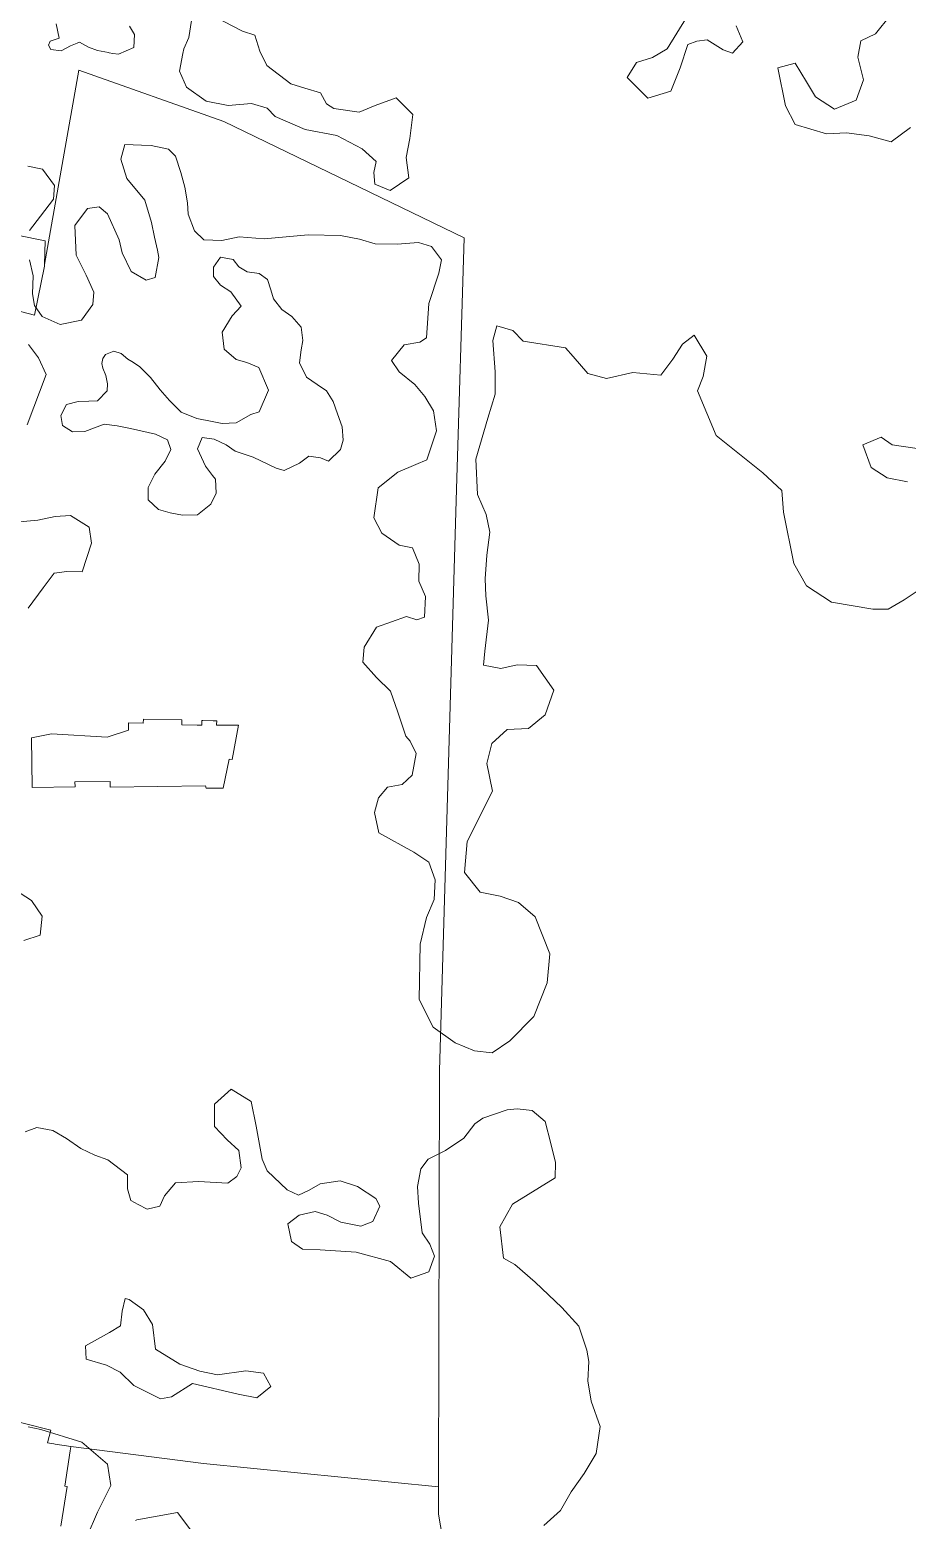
# Model space of a CAD drawing. Header units: metres. Extents: x 4652992 to 4879070, y 2074171 to 2309877.
# Drawn here: x 4654024.8 to 4654077.9, y 2307623.4 to 2307713.7 of the extents above; entities that cross this region are included whole.
import ezdxf

# ---------------------------------------------------------------- set-up
doc = ezdxf.new("R2010")
doc.units = ezdxf.units.M
doc.header["$MEASUREMENT"] = 0
for name, color, linetype, lineweight in [('Level 30', 5, 'Continuous', 0), ('Level 37', 3, 'Continuous', 0), ('Level 40', 1, 'Continuous', 0)]:
    doc.layers.add(name, color=color, linetype=linetype, lineweight=lineweight)

msp = doc.modelspace()

# ---------------------------------------------------------------- linework, layer by layer
at = {"layer": 'Level 30', "color": 1}
for points in [[(4654025.687889, 2307699.348271, 1380.925303), (4654025.081227, 2307696.388215, 1381.425303), (4654024.704312, 2307696.485492, 1381.425303), (4654021.519376, 2307697.30748, 1381.425303), (4654021.548834, 2307697.68132, 1381.399948), (4654021.751744, 2307700.256355, 1381.225303), (4654022.232312, 2307701.5965, 1380.925303), (4654025.739695, 2307700.880131, 1380.925303), (4654025.691704, 2307699.461059, 1380.925303), (4654025.687889, 2307699.348271, 1380.925303)], [(4654033.996891, 2307671.884327, 1381.1), (4654033.991343, 2307671.589825, 1381.1), (4654034.931707, 2307671.572112, 1380.6335), (4654035.200856, 2307671.567043, 1380.5), (4654035.20442, 2307671.756256, 1380.5), (4654035.206196, 2307671.850556, 1380.5), (4654035.27509, 2307671.849258, 1380.5), (4654035.892302, 2307671.837633, 1380.5), (4654036.106889, 2307671.833591, 1380.5), (4654036.102604, 2307671.606066, 1380.5), (4654036.101945, 2307671.571086, 1380.5), (4654037.420422, 2307671.574817, 1380.5), (4654037.047372, 2307669.491577, 1380.892), (4654036.858477, 2307669.517314, 1380.9), (4654036.495138, 2307667.756112, 1381.3253), (4654035.479746, 2307667.751931, 1381.5), (4654035.427363, 2307667.904709, 1381.5086), (4654029.659488, 2307667.826244, 1382.5), (4654029.654925, 2307668.161708, 1382.5), (4654027.534254, 2307668.132859, 1383), (4654027.538318, 2307667.834052, 1383), (4654024.943822, 2307667.798757, 1383), (4654024.903035, 2307670.796995, 1383.0253), (4654026.106216, 2307671.053359, 1382.8253), (4654029.490275, 2307670.848808, 1382.1253), (4654030.770217, 2307671.274405, 1381.9), (4654030.778293, 2307671.703145, 1381.9), (4654031.668603, 2307671.686375, 1381.7), (4654031.673156, 2307671.928096, 1381.7), (4654033.996891, 2307671.884327, 1381.1)], [(4654022.869635, 2307629.708506, 1384.8), (4654026.073675, 2307628.891142, 1384.6), (4654025.877994, 2307628.124078, 1384.6), (4654026.247262, 2307628.067384, 1384.547518), (4654026.341666, 2307628.05289, 1384.5341), (4654027.285678, 2307627.907956, 1384.4), (4654027.281857, 2307627.883064, 1384.401), (4654027.244017, 2307627.636602, 1384.4113), (4654026.916535, 2307625.503587, 1384.5), (4654027.053513, 2307625.482557, 1385.4), (4654026.686416, 2307623.091516, 1385.4)]]:
    msp.add_polyline3d(points, dxfattribs=at)
at = {"layer": 'Level 37', "extrusion": (0.1456176212844239, 0.9631429898508287, 0.2261660661387389), "elevation": 2900596.965728, "flags": 128}
msp.add_lwpolyline([(-4256760.412686, -672046.488992), (-4256768.496595, -672047.287072), (-4256782.773401, -672050.526612)], dxfattribs=at)
at = {"layer": 'Level 37'}
msp.add_polyline3d([(4654055.354799, 2307560.393843, 1384.397286), (4654059.975842, 2307585.929524, 1379.897286), (4654059.463593, 2307591.221734, 1379.397286), (4654060.525329, 2307600.312358, 1379.097286), (4654053.180201, 2307602.532185, 1380.097286), (4654049.527504, 2307623.809318, 1379.797285), (4654049.531638, 2307625.468139, 1379.741669), (4654049.594408, 2307650.652684, 1378.897286), (4654050.620275, 2307685.851731, 1377.497285), (4654051.084323, 2307701.075299, 1376.597286), (4654036.541963, 2307708.118312, 1377.797285), (4654027.762738, 2307711.227335, 1379.697286), (4654025.691704, 2307699.461059, 1380.1901)], dxfattribs=at)
at = {"layer": 'Level 40', "color": 3}
for points in [[(4654034.577, 2307714.2266, 1378.5), (4654034.4266, 2307713.195, 1378.5), (4654034.1218, 2307712.5098, 1378.5), (4654034.0662, 2307712.2175, 1378.1736), (4654033.8656, 2307711.1633, 1378.1736), (4654034.2734, 2307710.1877, 1378.1736), (4654035.4717, 2307709.3364, 1377.5736), (4654036.8072, 2307709.0724, 1377.5736), (4654038.2157, 2307709.1921, 1377.5736), (4654039.1512, 2307708.9076, 1377.5736), (4654039.6505, 2307708.4109, 1377.5736), (4654041.4634, 2307707.6358, 1376.9736), (4654043.3724, 2307707.2585, 1376.9736), (4654044.9036, 2307706.458, 1376.9736), (4654045.7484, 2307705.6935, 1376.9736), (4654045.6207, 2307705.0216, 1376.9736), (4654045.6838, 2307704.312, 1376.9736), (4654046.6015, 2307703.9315, 1376.9736), (4654047.7383, 2307704.7028, 1376.9736), (4654047.5756, 2307705.9299, 1376.9736), (4654047.7945, 2307707.0816, 1376.9736), (4654047.9728, 2307708.5401, 1376.9736), (4654046.9738, 2307709.5343, 1376.9736), (4654045.7009, 2307709.0888, 1376.9736), (4654044.7325, 2307708.6828, 1376.9736), (4654043.1872, 2307708.8886, 1376.9736), (4654042.7465, 2307709.175, 1376.9736), (4654042.3788, 2307709.8452, 1376.9736), (4654041.4425, 2307710.1299, 1376.9736), (4654040.6017, 2307710.3958, 1376.9736), (4654039.1486, 2307711.4955, 1377.5736), (4654038.7223, 2307712.3759, 1377.5736), (4654038.4096, 2307713.3334, 1377.5736), (4654037.6647, 2307713.5802, 1377.5736), (4654035.4477, 2307714.7347, 1378.4736)], [(4654026.397, 2307714.03, 1379.9), (4654026.5688, 2307713.1512, 1379.5), (4654026.0321, 2307712.9808, 1379.5), (4654025.9372, 2307712.7231, 1379.5), (4654026.0717, 2307712.4661, 1379.5), (4654026.6987, 2307712.3882, 1379.5), (4654027.2608, 2307712.6918, 1379.5), (4654027.6751, 2307712.855, 1379.5), (4654027.8059, 2307712.9066, 1379.5), (4654028.3464, 2307712.6154, 1379.5), (4654028.9038, 2307712.413, 1379.5), (4654029.5665, 2307712.282, 1379.5), (4654029.5968, 2307712.276, 1379.5), (4654029.8315, 2307712.2296, 1379.5), (4654030.1661, 2307712.1933, 1379.1), (4654031.0889, 2307712.5942, 1378.7), (4654031.1443, 2307713.3675, 1378.7), (4654030.8308, 2307713.8908, 1378.7)], [(4654064.5222, 2307714.3988, 1369.4736), (4654063.3635, 2307712.5138, 1369.4736), (4654062.4629, 2307711.9872, 1369.4736), (4654061.5027, 2307711.6737, 1369.4736), (4654060.9324, 2307710.7796, 1369.4736), (4654062.1947, 2307709.5231, 1369.4736), (4654063.5775, 2307709.9545, 1369.4736), (4654064.1434, 2307711.3527, 1369.4736), (4654064.6129, 2307712.77, 1369.4736), (4654065.1528, 2307712.9722, 1369.7736), (4654065.7679, 2307713.0517, 1369.7736), (4654066.7543, 2307712.454, 1369.7736), (4654067.3141, 2307712.2426, 1369.7736), (4654067.9434, 2307712.9231, 1369.7736), (4654067.531, 2307713.9103, 1369.7736)], [(4654076.8711, 2307714.5446, 1367.9736), (4654075.9549, 2307713.4147, 1367.9736), (4654075.0714, 2307712.9843, 1367.9736), (4654074.8868, 2307712.0121, 1367.9736), (4654075.2262, 2307710.6335, 1367.9736), (4654074.793, 2307709.4079, 1367.9736), (4654073.486, 2307708.8593, 1367.9736), (4654072.3225, 2307709.5938, 1367.9736), (4654071.794, 2307710.5055, 1367.9736), (4654071.1092, 2307711.6498, 1367.9736), (4654070.0507, 2307711.3548, 1367.9736), (4654070.5147, 2307709.0606, 1368.5736), (4654071.1024, 2307707.9365, 1368.5736), (4654072.9959, 2307707.3604, 1368.5736), (4654074.2094, 2307707.4229, 1368.5736), (4654075.5827, 2307707.2341, 1367.9736), (4654076.9165, 2307706.8695, 1367.9736), (4654078.0854, 2307707.7479, 1367.9736)], [(4654079.8795, 2307680.6049, 1370.0736), (4654077.6924, 2307679.1662, 1370.6736), (4654076.7336, 2307678.586, 1370.6736), (4654075.8024, 2307678.5985, 1370.6736), (4654073.2944, 2307679.0195, 1371.2736), (4654071.7844, 2307680, 1371.2736), (4654071.0221, 2307681.3455, 1371.2736), (4654070.389, 2307684.4665, 1371.8736), (4654070.2966, 2307685.7643, 1371.8736), (4654069.1457, 2307686.8443, 1371.8736), (4654066.3214, 2307689.1114, 1372.4736), (4654065.1915, 2307691.8076, 1373.0736), (4654065.5261, 2307692.6784, 1373.0736), (4654065.76, 2307693.9096, 1373.0736), (4654064.9841, 2307695.1698, 1373.0736), (4654064.2884, 2307694.6258, 1373.0736), (4654063.6934, 2307693.7213, 1373.0736), (4654062.9714, 2307692.7573, 1373.6736), (4654061.2815, 2307692.921, 1374.2736), (4654059.6912, 2307692.5547, 1374.2736), (4654058.5666, 2307692.8615, 1374.2736), (4654057.6636, 2307693.8899, 1374.2736), (4654057.2018, 2307694.4051, 1375.4736), (4654054.654, 2307694.8225, 1375.7736), (4654054.0158, 2307695.4575, 1375.7736), (4654053.0561, 2307695.7317, 1375.7736), (4654052.8038, 2307694.8482, 1375.7736), (4654052.9495, 2307692.953, 1375.7736), (4654052.9447, 2307691.5965, 1375.7736), (4654052.5023, 2307690.1566, 1375.7736), (4654051.7766, 2307687.6695, 1375.7736), (4654051.8757, 2307685.5288, 1375.7736), (4654052.4052, 2307684.3215, 1375.7736), (4654052.6251, 2307683.2601, 1375.7736), (4654052.4421, 2307681.8537, 1375.7736), (4654052.3404, 2307680.4314, 1375.7736), (4654052.3978, 2307679.4019, 1375.7736), (4654052.5399, 2307677.9316, 1375.7736), (4654052.3233, 2307676.0394, 1376.3736), (4654052.2492, 2307675.2063, 1376.3736), (4654053.3049, 2307674.9986, 1376.3736), (4654054.2758, 2307675.2314, 1376.3736), (4654055.4436, 2307675.1712, 1376.3736), (4654056.5098, 2307673.69, 1376.3736), (4654055.9712, 2307672.1855, 1376.3736), (4654054.973, 2307671.3646, 1376.3736), (4654053.6695, 2307671.3024, 1376.9736), (4654052.7531, 2307670.4662, 1376.9736), (4654052.4392, 2307669.2575, 1376.9736), (4654052.7935, 2307667.5787, 1376.9736), (4654051.2589, 2307664.5193, 1377.5736), (4654051.1017, 2307662.6605, 1378.7736), (4654052.0489, 2307661.4609, 1378.7736), (4654053.2625, 2307661.2226, 1378.7736), (4654054.3642, 2307660.8374, 1378.7736), (4654055.3731, 2307659.9637, 1378.7736), (4654056.259, 2307657.724, 1378.7736), (4654056.096, 2307655.9824, 1378.7736), (4654055.2893, 2307653.9448, 1378.7736), (4654053.8318, 2307652.457, 1378.7736), (4654052.7716, 2307651.7358, 1378.7736), (4654051.7042, 2307651.8605, 1378.7736), (4654050.5369, 2307652.3428, 1378.7736), (4654049.204, 2307653.2799, 1378.7736), (4654048.3496, 2307654.968, 1378.7736), (4654048.412, 2307658.3185, 1378.4736), (4654048.8026, 2307659.9321, 1378.4736), (4654049.2623, 2307661.025, 1378.4736), (4654049.3171, 2307662.1974, 1378.4736), (4654048.9362, 2307663.2863, 1378.4736), (4654048.042, 2307663.8844, 1378.4736), (4654045.9226, 2307665.0478, 1378.1736), (4654045.6534, 2307666.2845, 1378.1736), (4654045.9049, 2307667.1652, 1378.1736), (4654046.4494, 2307667.8192, 1378.1736), (4654047.3215, 2307667.9861, 1378.1736), (4654047.9315, 2307668.5426, 1378.1736), (4654048.1794, 2307669.8467, 1378.1736), (4654047.8173, 2307670.5942, 1378.1736), (4654047.5397, 2307670.9024, 1378.1736), (4654047.0585, 2307672.3498, 1378.1736), (4654046.6273, 2307673.6184, 1378.1736), (4654045.7791, 2307674.4616, 1378.1736), (4654044.9463, 2307675.3864, 1378.1736), (4654045.0357, 2307676.2989, 1378.1736), (4654045.7698, 2307677.5073, 1378.1736), (4654047.5852, 2307678.1573, 1377.8736), (4654048.218, 2307677.9482, 1377.8736), (4654048.6697, 2307678.1131, 1377.8736), (4654048.7401, 2307679.3679, 1377.8736), (4654048.3278, 2307680.2949, 1377.8736), (4654048.3517, 2307681.3052, 1377.8736), (4654047.9549, 2307682.3138, 1377.8736), (4654047.1445, 2307682.4734, 1377.8736), (4654046.1028, 2307683.186, 1377.8736), (4654045.6094, 2307684.1291, 1377.8736), (4654045.8693, 2307685.9388, 1377.8736), (4654047.0589, 2307686.8886, 1377.8736), (4654048.1554, 2307687.3492, 1377.8736), (4654048.8196, 2307687.6353, 1377.2736), (4654049.4042, 2307689.3825, 1377.2736), (4654049.2158, 2307690.6049, 1377.2736), (4654048.7065, 2307691.4672, 1377.2736), (4654048.085, 2307692.1823, 1377.2736), (4654047.1391, 2307692.9615, 1377.2736), (4654046.6799, 2307693.6447, 1377.2736), (4654047.4494, 2307694.5935, 1377.2736), (4654048.4037, 2307694.7438, 1377.2736), (4654048.7902, 2307695.0062, 1377.2736), (4654048.9443, 2307697.0935, 1376.9736), (4654049.5544, 2307698.9231, 1376.6736), (4654049.7097, 2307699.7397, 1376.6736), (4654049.1032, 2307700.5373, 1376.6736), (4654048.3069, 2307700.7793, 1376.6736), (4654047.0269, 2307700.6931, 1376.6736), (4654045.6969, 2307700.7065, 1376.0736), (4654044.7371, 2307700.9808, 1376.0736), (4654043.5992, 2307701.2055, 1376.0736), (4654041.6491, 2307701.244, 1376.9736), (4654038.9772, 2307701.0023, 1377.8736), (4654037.4727, 2307701.1229, 1378.7736), (4654036.4235, 2307700.9076, 1378.7736), (4654035.3397, 2307700.9526, 1378.7736), (4654034.7693, 2307701.4876, 1378.7736), (4654034.3727, 2307702.4954, 1378.7736), (4654034.3347, 2307703.1788, 1378.7736), (4654034.1811, 2307704.1386, 1378.7736), (4654033.9311, 2307705.0329, 1378.7736), (4654033.6125, 2307706.0208, 1379.0736), (4654033.1887, 2307706.4423, 1379.0736), (4654032.1362, 2307706.6503, 1379.0736), (4654031.5539, 2307706.6809, 1379.0736), (4654030.5513, 2307706.71, 1379.0736), (4654030.3, 2307705.8306, 1379.0736), (4654030.6654, 2307704.6604, 1379.0736), (4654031.755, 2307703.3408, 1379.6736), (4654032.17, 2307701.9931, 1379.6736), (4654032.3388, 2307701.1159, 1379.6736), (4654032.5231, 2307700.3201, 1379.6736), (4654032.6076, 2307699.8816, 1379.6736), (4654032.3781, 2307698.6622, 1379.3736), (4654031.8461, 2307698.5139, 1379.3736), (4654030.9369, 2307699.0311, 1379.3736), (4654030.3942, 2307700.1513, 1379.3736), (4654030.2098, 2307700.9475, 1379.3736), (4654029.499, 2307702.5177, 1379.9736), (4654028.9949, 2307702.9547, 1379.9736), (4654028.3015, 2307702.8385, 1379.9736), (4654027.5188, 2307701.8121, 1379.9736), (4654027.5983, 2307700.0249, 1379.9736), (4654028.2051, 2307698.8076, 1380.2736), (4654028.6816, 2307697.7861, 1380.2736), (4654028.6233, 2307697.0388, 1380.2736), (4654027.9373, 2307696.078, 1380.2736), (4654026.6314, 2307695.8306, 1380.8736), (4654025.547, 2307696.2972, 1380.8736), (4654025.0897, 2307696.9771, 1380.8736), (4654024.971, 2307697.6745, 1380.8736), (4654025.0103, 2307698.7619, 1380.8736), (4654024.7764, 2307699.7348, 1380.8736)], [(4654024.7778, 2307701.5037, 1380.8736), (4654025.4478, 2307702.3823, 1380.8736), (4654026.2297, 2307703.4134, 1380.2736), (4654026.3035, 2307704.242, 1380.2736), (4654025.5689, 2307705.2303, 1380.2736), (4654024.6796, 2307705.4059, 1380.2736)], [(4654030.333908, 2307694.072068, 1380.5), (4654030.740318, 2307693.728394, 1380.5), (4654030.973613, 2307693.576979, 1380.5), (4654031.440195, 2307693.274156, 1380.5), (4654032.10139, 2307692.61674, 1380.5), (4654032.692716, 2307691.867711, 1380.5), (4654033.252829, 2307691.230261, 1380.5), (4654033.954811, 2307690.512162, 1380.5), (4654034.916067, 2307690.141083, 1380.2), (4654035.826454, 2307689.943348, 1379.3), (4654036.433696, 2307689.823664, 1379.3), (4654037.282031, 2307689.867638, 1379.3), (4654038.166821, 2307690.379552, 1379.3), (4654038.67447, 2307690.526052, 1378.4), (4654039.240102, 2307691.841888, 1378.4), (4654038.662023, 2307693.224621, 1378.4), (4654037.931086, 2307693.527361, 1378.4), (4654037.282075, 2307693.708217, 1378.4), (4654036.558558, 2307694.326711, 1378.4), (4654036.438669, 2307695.354846, 1378.4), (4654037.047571, 2307696.34494, 1378.4), (4654037.578918, 2307696.927366, 1378.4), (4654036.954548, 2307697.790689, 1378.4), (4654036.333868, 2307698.210123, 1378.1), (4654035.904473, 2307698.717996, 1378.1), (4654035.909743, 2307699.298771, 1378.1), (4654036.33998, 2307699.901446, 1378.1), (4654037.100404, 2307699.75135, 1378.1), (4654037.43808, 2307699.31447, 1378.1), (4654037.95691, 2307699.000511, 1378.1), (4654038.676268, 2307698.911422, 1378.1), (4654039.185367, 2307698.546506, 1378.1), (4654039.382852, 2307697.925776, 1378.1), (4654039.539342, 2307697.366026, 1378.1), (4654040.050632, 2307696.736275, 1378.1), (4654040.651365, 2307696.300432, 1378.1), (4654041.213305, 2307695.660716, 1378.1), (4654041.321316, 2307694.846141, 1378.1), (4654041.214691, 2307694.285443, 1378.1), (4654041.119974, 2307693.51085, 1378.1), (4654041.532076, 2307692.636306, 1378.1), (4654042.183441, 2307692.190556, 1378.1), (4654042.74312, 2307691.815779, 1378.1), (4654043.143277, 2307691.15517, 1378.1), (4654043.422691, 2307690.412613, 1378.1), (4654043.69241, 2307689.619095, 1378.1), (4654043.749736, 2307688.814567, 1378.1), (4654043.592453, 2307688.263863, 1378.1), (4654042.87994, 2307687.558149, 1378.1), (4654042.392541, 2307687.759963, 1378.1), (4654041.673326, 2307687.848805, 1378.1), (4654041.120255, 2307687.428928, 1378.1), (4654040.192979, 2307686.976983, 1378.1), (4654039.695807, 2307687.127826, 1378.1), (4654038.312864, 2307687.795424, 1378.4), (4654037.234936, 2307688.159173, 1379.6), (4654036.676373, 2307688.533096, 1379.6), (4654035.956376, 2307688.886068, 1379.6), (4654035.238558, 2307688.974753, 1379.6), (4654034.951358, 2307688.292515, 1379.6), (4654035.434788, 2307687.247337, 1379.6), (4654035.853534, 2307686.689882, 1379.6), (4654036.036896, 2307686.467954, 1379.9), (4654036.084406, 2307685.614623, 1379.9), (4654035.746796, 2307684.942636, 1379.9), (4654034.944469, 2307684.309399, 1379.9), (4654034.046231, 2307684.275278, 1379.9), (4654033.287763, 2307684.424636, 1379.9), (4654032.589502, 2307684.614893, 1379.9), (4654031.968594, 2307685.21196, 1379.9), (4654031.952303, 2307685.953739, 1379.9), (4654032.369581, 2307686.768375, 1379.9), (4654032.989113, 2307687.543138, 1379.9), (4654033.336454, 2307688.265992, 1379.9), (4654033.129779, 2307688.834239, 1379.9), (4654032.409967, 2307689.187093, 1379.9), (4654030.886286, 2307689.535798, 1380.5), (4654030.077864, 2307689.695109, 1380.5), (4654029.310267, 2307689.793665, 1380.5), (4654028.123443, 2307689.342295, 1380.5), (4654027.386957, 2307689.329275, 1380.5), (4654026.778314, 2307689.712769, 1380.5), (4654026.682503, 2307690.311498, 1380.5), (4654027.019992, 2307690.982973, 1380.5), (4654027.734957, 2307691.158336, 1380.5), (4654028.370359, 2307691.191234, 1380.5), (4654028.895009, 2307691.193246, 1380.5), (4654029.485098, 2307691.814862, 1380.5), (4654029.511891, 2307692.231249, 1380.5), (4654029.396761, 2307692.728324, 1380.5), (4654029.221436, 2307693.18456, 1380.5), (4654029.168704, 2307693.458501, 1380.5), (4654029.226697, 2307693.763319, 1380.5), (4654029.376082, 2307693.997405, 1380.5), (4654029.88883, 2307694.212543, 1380.5), (4654030.333908, 2307694.072068, 1380.5)], [(4654024.7229, 2307694.6074, 1381.1736), (4654025.3259, 2307693.8148, 1381.1736), (4654025.8019, 2307692.7947, 1381.1736), (4654024.6352, 2307689.7469, 1381.7736)], [(4654078.4785, 2307688.3193, 1369.7736), (4654076.9681, 2307688.5335, 1370.0736), (4654076.2938, 2307689.0086, 1370.0736), (4654075.1859, 2307688.5429, 1370.0736), (4654075.6881, 2307687.161, 1370.0736), (4654076.6743, 2307686.5389, 1370.0736), (4654077.9025, 2307686.2968, 1370.0736)], [(4654024.1854, 2307683.8679, 1382.0736), (4654025.2953, 2307683.9858, 1382.0736), (4654026.3398, 2307684.2006, 1382.0736), (4654027.2729, 2307684.2691, 1382.0736), (4654028.3895, 2307683.5448, 1382.0736), (4654028.5424, 2307682.5897, 1382.0736), (4654027.9613, 2307680.8542, 1382.0736), (4654027.0437, 2307680.8666, 1382.0736), (4654026.2719, 2307680.7662, 1382.0736), (4654025.6031, 2307679.8887, 1382.0736), (4654024.696, 2307678.6618, 1382.9736)], [(4654023.939, 2307661.5734, 1384.1736), (4654024.9069, 2307660.9643, 1384.1736), (4654025.5569, 2307659.9985, 1384.1736), (4654025.422, 2307658.8514, 1384.1736), (4654024.4457, 2307658.5399, 1384.1736)], [(4654024.519, 2307646.9491, 1387.4736), (4654025.2351, 2307647.2259, 1387.4736), (4654026.1945, 2307647.0381, 1387.4736), (4654027.0127, 2307646.5443, 1387.4736), (4654027.8956, 2307645.9544, 1387.4736), (4654028.729, 2307645.541, 1387.4736), (4654029.5203, 2307645.2584, 1386.8736), (4654030.7088, 2307644.3508, 1385.6736), (4654030.7158, 2307643.5132, 1385.6736), (4654030.9138, 2307642.8054, 1385.6736), (4654031.3666, 2307642.5623, 1386.1), (4654031.8944, 2307642.279, 1385.6736), (4654032.677, 2307642.4604, 1385.6736), (4654032.9599, 2307643.074, 1385.6736), (4654033.6094, 2307643.8667, 1385.6736), (4654035.0163, 2307643.9564, 1383.8736), (4654036.7885, 2307643.8529, 1382.6736), (4654037.3216, 2307644.2444, 1381.4736), (4654037.5909, 2307644.7807, 1381.4736), (4654037.4534, 2307645.8175, 1381.4736), (4654036.7395, 2307646.4623, 1381.4736), (4654035.9757, 2307647.2851, 1381.4736), (4654035.9806, 2307648.6307, 1381.4736), (4654036.9876, 2307649.5274, 1381.4736), (4654038.1854, 2307648.7878, 1381.4736), (4654038.4877, 2307647.2981, 1381.4736), (4654038.8587, 2307645.2899, 1381.4736), (4654039.1666, 2307644.5948, 1380.8736), (4654040.3689, 2307643.4329, 1380.8736), (4654041.0644, 2307643.1283, 1380.8736), (4654041.7065, 2307643.4237, 1380.8736), (4654042.364, 2307643.8003, 1380.8736), (4654043.5709, 2307643.9852, 1380.8736), (4654044.6218, 2307643.6492, 1380.2736), (4654045.7405, 2307642.9245, 1380.2736), (4654045.9863, 2307642.4549, 1380.2736), (4654045.5587, 2307641.5271, 1380.2736), (4654044.8354, 2307641.2472, 1380.2736), (4654043.6239, 2307641.4843, 1380.2736), (4654042.7818, 2307641.902, 1380.2736), (4654042.0703, 2307642.1256, 1380.2736), (4654041.0975, 2307641.9186, 1380.5736), (4654040.4087, 2307641.3792, 1380.5736), (4654040.6271, 2307640.3253, 1380.5736), (4654041.292, 2307639.8582, 1380.5736), (4654042.3726, 2307639.8153, 1380.5736), (4654044.5504, 2307639.6764, 1379.9736), (4654046.6203, 2307639.1028, 1379.9736), (4654047.8546, 2307638.1024, 1379.9736), (4654048.9322, 2307638.4818, 1379.9736), (4654049.2791, 2307639.4258, 1379.9736), (4654048.9988, 2307640.1553, 1379.9736), (4654048.5415, 2307640.835, 1379.9736), (4654048.3106, 2307642.6277, 1379.6736), (4654048.2536, 2307643.6513, 1379.6736), (4654048.4545, 2307644.7086, 1379.6736), (4654048.9014, 2307645.296, 1379.6736), (4654049.9403, 2307645.83, 1379.3736), (4654051.0486, 2307646.5615, 1378.4736), (4654051.7201, 2307647.4441, 1378.4736), (4654052.2023, 2307647.7721, 1378.4736), (4654053.6765, 2307648.2873, 1377.8736), (4654054.2746, 2307648.3392, 1377.8736), (4654055.1813, 2307648.2461, 1377.8736), (4654055.9795, 2307647.5823, 1377.8736), (4654056.3142, 2307646.2481, 1377.8736), (4654056.5989, 2307645.0928, 1377.8736), (4654056.5905, 2307644.1641, 1377.8736), (4654054.0036, 2307642.5794, 1378.1736), (4654053.2389, 2307641.2073, 1378.1736), (4654053.4651, 2307639.303, 1378.1736), (4654054.1475, 2307638.9158, 1378.1736), (4654055.3823, 2307637.8446, 1379.3736), (4654056.9811, 2307636.317, 1379.9736), (4654058.0223, 2307635.186, 1379.9736), (4654058.502, 2307633.7434, 1379.9736), (4654058.6207, 2307633.0458, 1379.9736), (4654058.566, 2307631.8762, 1379.9736), (4654058.7536, 2307630.6593, 1379.9736), (4654059.2985, 2307629.1197, 1379.9736), (4654059.0705, 2307627.4783, 1379.9736), (4654058.339, 2307626.2723, 1379.9736), (4654057.5423, 2307625.1634, 1379.9736), (4654056.907, 2307624.0228, 1379.9736), (4654055.8987, 2307623.1236, 1379.9736)], [(4654029.6213, 2307634.8155, 1385.8), (4654028.1661, 2307633.9899, 1385.8), (4654028.2102, 2307633.1977, 1385.8), (4654029.438, 2307632.8272, 1385.8), (4654030.2663, 2307632.4042, 1385.8), (4654031.0853, 2307631.5912, 1385.8), (4654032.7049, 2307630.7857, 1384.9), (4654033.3794, 2307630.9154, 1384.9), (4654034.6363, 2307631.7159, 1384.9), (4654037.4005, 2307631.0796, 1384), (4654038.5297, 2307630.859, 1384), (4654039.3756, 2307631.5447, 1384), (4654038.943, 2307632.3493, 1384), (4654037.8647, 2307632.4945, 1384), (4654036.1616, 2307632.2481, 1384.3), (4654035.0955, 2307632.4564, 1384.3), (4654033.8772, 2307632.8908, 1384.3), (4654032.4044, 2307633.796, 1385.2), (4654032.2161, 2307635.2963, 1386.1), (4654031.6716, 2307636.1858, 1386.1), (4654030.8171, 2307636.8097, 1386.1), (4654030.5779, 2307636.8565, 1386.1), (4654030.3853, 2307636.1027, 1385.8), (4654030.2803, 2307635.2091, 1385.8), (4654029.6213, 2307634.8155, 1385.8)], [(4654028.274, 2307622.4699, 1384.4736), (4654028.8919, 2307623.939, 1384.4736), (4654029.4179, 2307624.9752, 1385.0513), (4654029.7114, 2307625.5534, 1385.3736), (4654029.5054, 2307626.8408, 1385.3736), (4654027.9537, 2307628.1642, 1385.3736), (4654025.4639, 2307628.9443, 1386.2736), (4654024.7094, 2307629.0934, 1386.4306)], [(4654034.5499, 2307622.835, 1384.4736), (4654033.7372, 2307623.9017, 1384.4736), (4654031.2859, 2307623.4718, 1384.4736), (4654031.1883, 2307623.4269, 1384.4736)]]:
    msp.add_polyline3d(points, dxfattribs=at)

doc.saveas('drawing.dxf')
